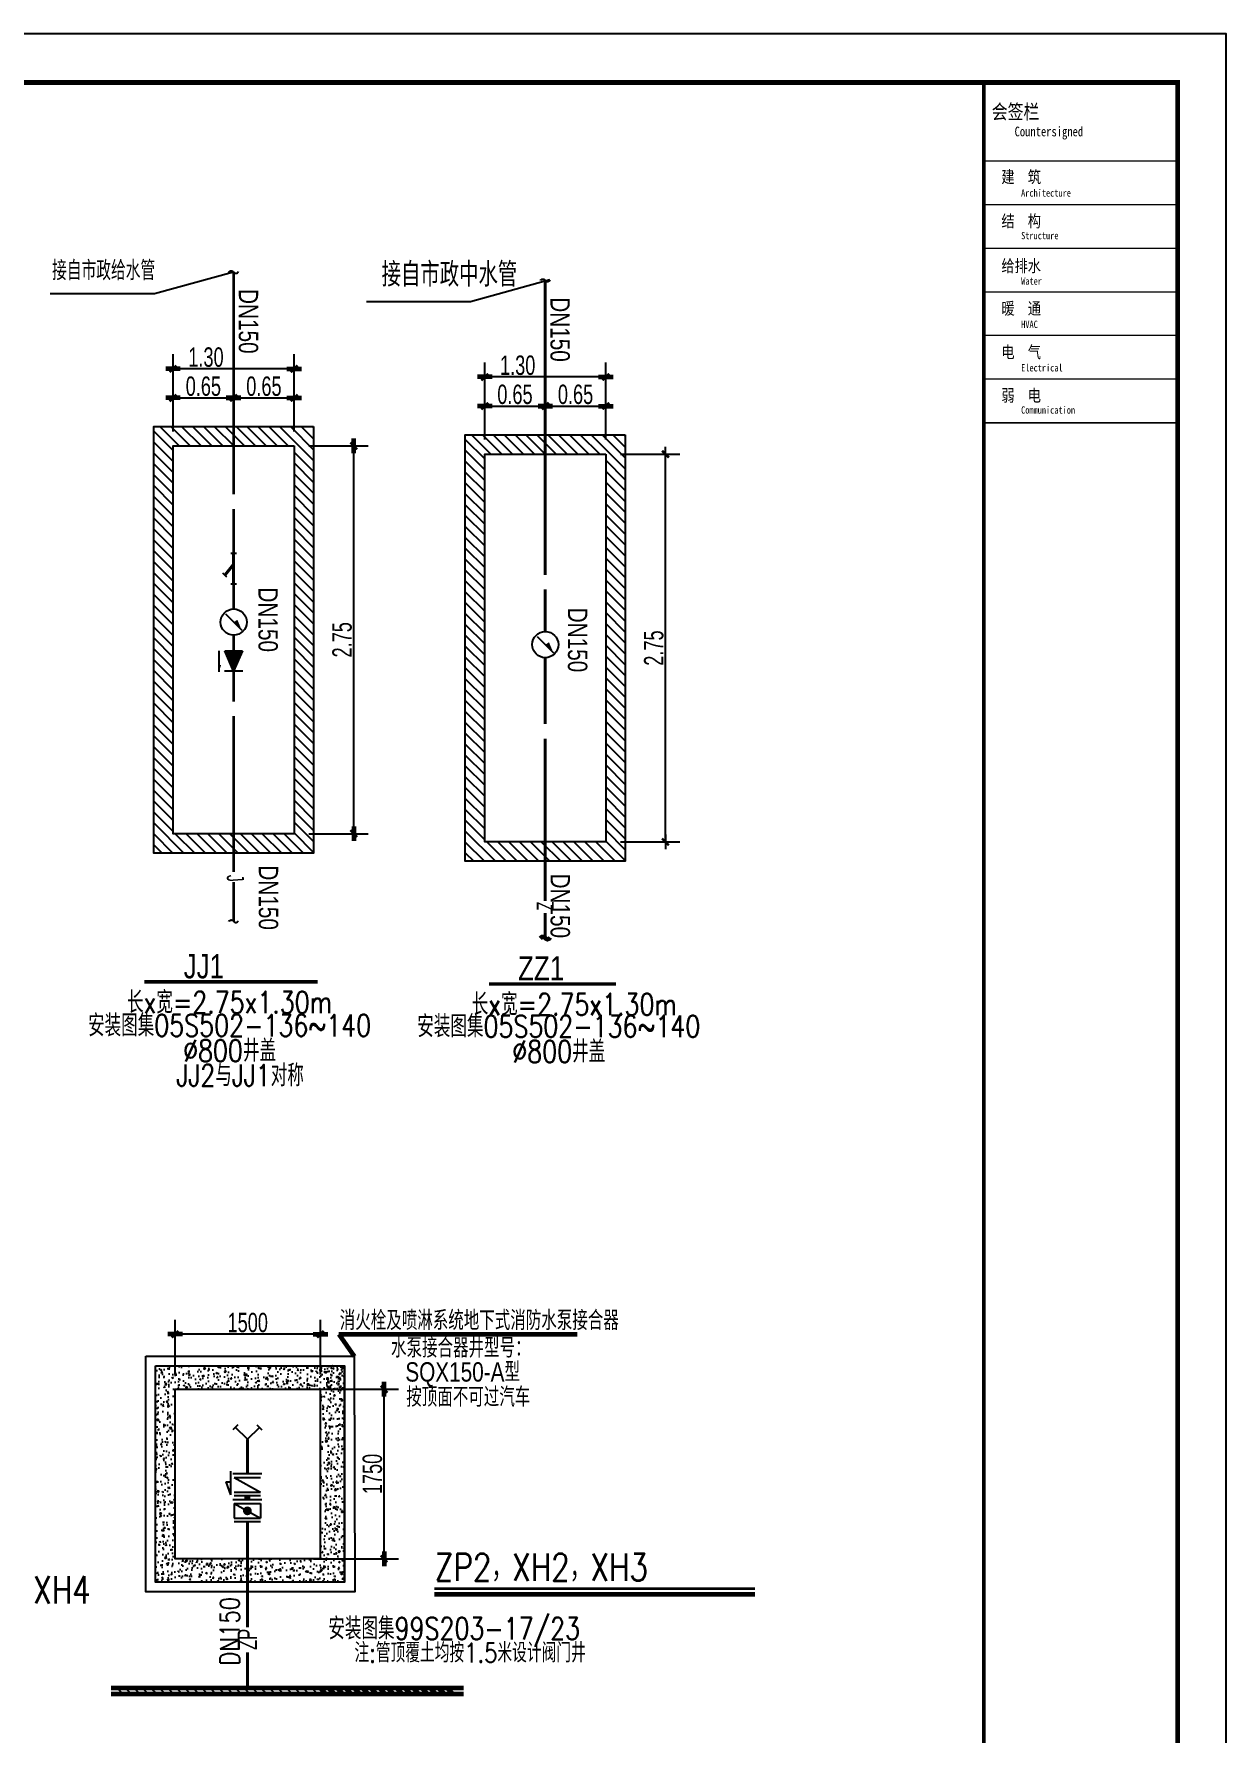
# Model space of a CAD drawing. Extents: x 332286 to 1463507, y -720758 to 86974.
# Drawn here: x 1018802 to 1031105, y -560723 to -543197 of the extents above; entities that cross this region are included whole.
import ezdxf
from ezdxf.enums import TextEntityAlignment as Align

# ---------------------------------------------------------------- set-up
doc = ezdxf.new("R2010")
doc.units = 0
doc.header["$LTSCALE"] = 1000
doc.header["$MEASUREMENT"] = 0
doc.layers.get('0').update_dxf_attribs({"linetype": 'CONTINUOUS'})
doc.layers.get('Defpoints').update_dxf_attribs({"linetype": 'CONTINUOUS'})
for name, color, linetype, lineweight in [('A-ANNO-TTLB', 7, 'CONTINUOUS', 25), ('PUB_TITLE', 4, 'CONTINUOUS', 9), ('高程点', 6, 'CONTINUOUS', 60)]:
    doc.layers.add(name, color=color, linetype=linetype, lineweight=lineweight)
for name, color, linetype in [('PIPE-消防中', 224, 'CONTINUOUS'), ('W-给水50', 42, 'CONTINUOUS'), ('ZXX-消火栓', 6, 'CONTINUOUS'), ('zxxgs', 202, 'CONTINUOUS'), ('zxxgs-xh', 14, 'CONTINUOUS'), ('水-文字-中水', 7, 'CONTINUOUS'), ('水-文字-给水', 7, 'CONTINUOUS'), ('水-管线-中水低', 4, 'CONTINUOUS'), ('水-管线-给水低', 1, 'CONTINUOUS'), ('水-设备-中水', 7, 'CONTINUOUS'), ('水-设备-给水', 7, 'CONTINUOUS'), ('水-阀门-给水', 7, 'CONTINUOUS')]:
    doc.layers.add(name, color=color, linetype=linetype)
doc.layers.add('水-校对ZXX2014.9.28', color=200, linetype='CONTINUOUS', plot=False)
doc.styles.add('_HZDF2', font='romans2.shx', dxfattribs={"width": 0.8, "bigfont": 'HZDF2.shx'})
doc.styles.add('_HZTXT', font='fs.shx', dxfattribs={"width": 0.7, "bigfont": 'hztxt.shx'})
doc.styles.add('_TWT_PIPETEXT', font='ROS', dxfattribs={"width": 0.7, "height": 2.5, "bigfont": 'JD'})
doc.styles.add('LH', font='romans2.shx', dxfattribs={"width": 0.8, "bigfont": 'hzdf2.shx'})
doc.styles.get("Standard").update_dxf_attribs({"font": 'GBENOR', "bigfont": 'GBCBIG'})
doc.styles.add('图框', font='')
doc.styles.get('图框').set_extended_font_data('SimSun')
doc.dimstyles.new('ZXX50', dxfattribs={"dimtxt": 200, "dimasz": 0.5, "dimexe": 150, "dimexo": 150, "dimgap": 20, "dimtad": 1, "dimdec": 0, "dimzin": 0, "dimdsep": 46, "dimtxsty": '_HZTXT', "dimblk": 'W-屋顶水箱间2-_DIMX', "dimcen": 0.09, "dimclrt": 7, "dimadec": 0, "dimazin": 0, "dimtfac": 1, "dimtdec": 0, "dimtix": 1, "dimtmove": 2, "dimatfit": 3, "dimldrblk": 'W-屋顶水箱间2-_DIMX', "dimfxl": 300, "dimtolj": 1, "dimtzin": 0, "dimarcsym": 0})

# ---------------------------------------------------------------- blocks, each defined once
blk = doc.blocks.new('W-屋顶水箱间2-_DIMX')
blk.add_line((-150, 0), (150, 0))
at = {"const_width": 50}
blk.add_lwpolyline([(-70, -70), (70, 70)], dxfattribs=at)
blk = doc.blocks.new('*D128')
at = {"layer": 'Defpoints', "color": 0, "transparency": 16777216}
for p in [(1021487, -547446), (1022102, -547446), (1021487, -551446)]:
    blk.add_point(p, dxfattribs=at)
at = {"layer": '高程点', "color": 0, "lineweight": -2, "transparency": 16777216}
for p, q in [((1021637, -547446), (1022252, -547446)), ((1022102, -551446), (1022102, -547447)), ((1021637, -551446), (1022252, -551446))]:
    blk.add_line(p, q, dxfattribs=at)
at = {"layer": '高程点', "color": 0, "lineweight": -2, "transparency": 16777216, "xscale": 0.5, "yscale": 0.5, "zscale": 0.5}
for p, rotation in [((1022102, -547446), 90), ((1022102, -551446), 270)]:
    blk.add_blockref('W-屋顶水箱间2-_DIMX', p, dxfattribs=dict(at, rotation=rotation))
at = {"layer": '高程点', "color": 7, "transparency": 16777216, "insert": (1021982, -549446), "char_height": 200, "attachment_point": 5, "rotation": 90, "style": '_HZTXT'}
blk.add_mtext('\\A1;2.75', dxfattribs=at)
blk = doc.blocks.new('*D129')
at = {"layer": 'Defpoints', "color": 0, "transparency": 16777216}
for p in [(1021487, -546951), (1020862, -547446), (1021487, -547446)]:
    blk.add_point(p, dxfattribs=at)
at = {"layer": '高程点', "color": 0, "lineweight": -2, "transparency": 16777216}
for p, q in [((1020862, -547296), (1020862, -546801)), ((1021487, -547296), (1021487, -546801)), ((1020863, -546951), (1021487, -546951))]:
    blk.add_line(p, q, dxfattribs=at)
at = {"layer": '高程点', "color": 0, "lineweight": -2, "transparency": 16777216, "xscale": 0.5, "yscale": 0.5, "zscale": 0.5, "rotation": 180}
blk.add_blockref('W-屋顶水箱间2-_DIMX', (1020862, -546951), dxfattribs=at)
at = {"layer": '高程点', "color": 0, "lineweight": -2, "transparency": 16777216, "xscale": 0.5, "yscale": 0.5, "zscale": 0.5}
blk.add_blockref('W-屋顶水箱间2-_DIMX', (1021487, -546951), dxfattribs=at)
at = {"layer": '高程点', "color": 7, "transparency": 16777216, "insert": (1021175, -546831), "char_height": 200, "attachment_point": 5, "style": '_HZTXT'}
blk.add_mtext('\\A1;0.65', dxfattribs=at)
blk = doc.blocks.new('*D130')
at = {"layer": 'Defpoints', "color": 0, "transparency": 16777216}
for p in [(1020237, -546651), (1020237, -547446), (1021487, -547446)]:
    blk.add_point(p, dxfattribs=at)
at = {"layer": '高程点', "color": 0, "lineweight": -2, "transparency": 16777216}
for p, q in [((1020237, -547296), (1020237, -546501)), ((1021487, -546651), (1020238, -546651)), ((1021487, -547296), (1021487, -546501))]:
    blk.add_line(p, q, dxfattribs=at)
at = {"layer": '高程点', "color": 0, "lineweight": -2, "transparency": 16777216, "xscale": 0.5, "yscale": 0.5, "zscale": 0.5, "rotation": 180}
blk.add_blockref('W-屋顶水箱间2-_DIMX', (1020237, -546651), dxfattribs=at)
at = {"layer": '高程点', "color": 0, "lineweight": -2, "transparency": 16777216, "xscale": 0.5, "yscale": 0.5, "zscale": 0.5}
blk.add_blockref('W-屋顶水箱间2-_DIMX', (1021487, -546651), dxfattribs=at)
at = {"layer": '高程点', "color": 7, "transparency": 16777216, "insert": (1020577, -546531), "char_height": 200, "attachment_point": 5, "style": '_HZTXT'}
blk.add_mtext('\\A1;1.30', dxfattribs=at)
blk = doc.blocks.new('*D131')
at = {"layer": 'Defpoints', "color": 0, "transparency": 16777216}
for p in [(1020862, -546951), (1020237, -547446), (1020862, -547446)]:
    blk.add_point(p, dxfattribs=at)
at = {"layer": '高程点', "color": 0, "lineweight": -2, "transparency": 16777216}
for p, q in [((1020237, -547296), (1020237, -546801)), ((1020862, -547296), (1020862, -546801)), ((1020238, -546951), (1020862, -546951))]:
    blk.add_line(p, q, dxfattribs=at)
at = {"layer": '高程点', "color": 0, "lineweight": -2, "transparency": 16777216, "xscale": 0.5, "yscale": 0.5, "zscale": 0.5, "rotation": 180}
blk.add_blockref('W-屋顶水箱间2-_DIMX', (1020237, -546951), dxfattribs=at)
at = {"layer": '高程点', "color": 0, "lineweight": -2, "transparency": 16777216, "xscale": 0.5, "yscale": 0.5, "zscale": 0.5}
blk.add_blockref('W-屋顶水箱间2-_DIMX', (1020862, -546951), dxfattribs=at)
at = {"layer": '高程点', "color": 7, "transparency": 16777216, "insert": (1020550, -546831), "char_height": 200, "attachment_point": 5, "style": '_HZTXT'}
blk.add_mtext('\\A1;0.65', dxfattribs=at)
blk = doc.blocks.new('$TwtSys$00000132')
at = {"elevation": 0}
blk.add_lwpolyline([(7, -101, -0.575183), (0, 0, 0.604745), (-11, 101, 16.924828)], format="xyb", dxfattribs=at)
blk = doc.blocks.new('*D132')
at = {"layer": 'Defpoints', "color": 0, "transparency": 16777216}
for p in [(1024704, -547531), (1025319, -547531), (1024704, -551531)]:
    blk.add_point(p, dxfattribs=at)
at = {"layer": 'W-给水50', "color": 0, "lineweight": -2, "transparency": 16777216}
for p, q in [((1024854, -547531), (1025469, -547531)), ((1025319, -551530), (1025319, -547531)), ((1024854, -551531), (1025469, -551531))]:
    blk.add_line(p, q, dxfattribs=at)
at = {"layer": 'W-给水50', "color": 0, "lineweight": -2, "transparency": 16777216, "xscale": 0.5, "yscale": 0.5, "zscale": 0.5}
for p, rotation in [((1025319, -547531), 90), ((1025319, -551531), 270)]:
    blk.add_blockref('W-屋顶水箱间2-_DIMX', p, dxfattribs=dict(at, rotation=rotation))
at = {"layer": 'W-给水50', "color": 7, "transparency": 16777216, "insert": (1025199, -549531), "char_height": 200, "attachment_point": 5, "rotation": 90, "style": '_HZTXT'}
blk.add_mtext('\\A1;2.75', dxfattribs=at)
blk = doc.blocks.new('*D133')
at = {"layer": 'Defpoints', "color": 0, "transparency": 16777216}
for p in [(1024704, -547035), (1024079, -547531), (1024704, -547531)]:
    blk.add_point(p, dxfattribs=at)
at = {"layer": '高程点', "color": 0, "lineweight": -2, "transparency": 16777216}
for p, q in [((1024079, -547381), (1024079, -546885)), ((1024704, -547381), (1024704, -546885)), ((1024079, -547035), (1024703, -547035))]:
    blk.add_line(p, q, dxfattribs=at)
at = {"layer": '高程点', "color": 0, "lineweight": -2, "transparency": 16777216, "xscale": 0.5, "yscale": 0.5, "zscale": 0.5, "rotation": 180}
blk.add_blockref('W-屋顶水箱间2-_DIMX', (1024079, -547035), dxfattribs=at)
at = {"layer": '高程点', "color": 0, "lineweight": -2, "transparency": 16777216, "xscale": 0.5, "yscale": 0.5, "zscale": 0.5}
blk.add_blockref('W-屋顶水箱间2-_DIMX', (1024704, -547035), dxfattribs=at)
at = {"layer": '高程点', "color": 7, "transparency": 16777216, "insert": (1024391, -546915), "char_height": 200, "attachment_point": 5, "style": '_HZTXT'}
blk.add_mtext('\\A1;0.65', dxfattribs=at)
blk = doc.blocks.new('*D134')
at = {"layer": 'Defpoints', "color": 0, "transparency": 16777216}
for p in [(1023454, -546735), (1023454, -547531), (1024704, -547531)]:
    blk.add_point(p, dxfattribs=at)
at = {"layer": '高程点', "color": 0, "lineweight": -2, "transparency": 16777216}
for p, q in [((1023454, -547381), (1023454, -546585)), ((1024704, -547381), (1024704, -546585)), ((1024703, -546735), (1023454, -546735))]:
    blk.add_line(p, q, dxfattribs=at)
at = {"layer": '高程点', "color": 0, "lineweight": -2, "transparency": 16777216, "xscale": 0.5, "yscale": 0.5, "zscale": 0.5, "rotation": 180}
blk.add_blockref('W-屋顶水箱间2-_DIMX', (1023454, -546735), dxfattribs=at)
at = {"layer": '高程点', "color": 0, "lineweight": -2, "transparency": 16777216, "xscale": 0.5, "yscale": 0.5, "zscale": 0.5}
blk.add_blockref('W-屋顶水箱间2-_DIMX', (1024704, -546735), dxfattribs=at)
at = {"layer": '高程点', "color": 7, "transparency": 16777216, "insert": (1023794, -546615), "char_height": 200, "attachment_point": 5, "style": '_HZTXT'}
blk.add_mtext('\\A1;1.30', dxfattribs=at)
blk = doc.blocks.new('*D135')
at = {"layer": 'Defpoints', "color": 0, "transparency": 16777216}
for p in [(1024079, -547035), (1023454, -547531), (1024079, -547531)]:
    blk.add_point(p, dxfattribs=at)
at = {"layer": '高程点', "color": 0, "lineweight": -2, "transparency": 16777216}
for p, q in [((1023454, -547381), (1023454, -546885)), ((1024079, -547381), (1024079, -546885)), ((1023454, -547035), (1024078, -547035))]:
    blk.add_line(p, q, dxfattribs=at)
at = {"layer": '高程点', "color": 0, "lineweight": -2, "transparency": 16777216, "xscale": 0.5, "yscale": 0.5, "zscale": 0.5, "rotation": 180}
blk.add_blockref('W-屋顶水箱间2-_DIMX', (1023454, -547035), dxfattribs=at)
at = {"layer": '高程点', "color": 0, "lineweight": -2, "transparency": 16777216, "xscale": 0.5, "yscale": 0.5, "zscale": 0.5}
blk.add_blockref('W-屋顶水箱间2-_DIMX', (1024079, -547035), dxfattribs=at)
at = {"layer": '高程点', "color": 7, "transparency": 16777216, "insert": (1023766, -546915), "char_height": 200, "attachment_point": 5, "style": '_HZTXT'}
blk.add_mtext('\\A1;0.65', dxfattribs=at)
blk = doc.blocks.new('*D136')
at = {"layer": 'Defpoints', "color": 0, "transparency": 16777216}
for p in [(1020258, -556610), (1020258, -557176), (1021758, -557176)]:
    blk.add_point(p, dxfattribs=at)
at = {"layer": '高程点', "color": 0, "lineweight": -2, "transparency": 16777216}
for p, q in [((1020258, -557026), (1020258, -556460)), ((1021758, -557026), (1021758, -556460)), ((1021757, -556610), (1020258, -556610))]:
    blk.add_line(p, q, dxfattribs=at)
at = {"layer": '高程点', "color": 0, "lineweight": -2, "transparency": 16777216, "xscale": 0.5, "yscale": 0.5, "zscale": 0.5, "rotation": 180}
blk.add_blockref('W-屋顶水箱间2-_DIMX', (1020258, -556610), dxfattribs=at)
at = {"layer": '高程点', "color": 0, "lineweight": -2, "transparency": 16777216, "xscale": 0.5, "yscale": 0.5, "zscale": 0.5}
blk.add_blockref('W-屋顶水箱间2-_DIMX', (1021758, -556610), dxfattribs=at)
at = {"layer": '高程点', "color": 7, "transparency": 16777216, "insert": (1021008, -556490), "char_height": 200, "attachment_point": 5, "style": '_HZTXT'}
blk.add_mtext('\\A1;1500', dxfattribs=at)
blk = doc.blocks.new('*D137')
at = {"layer": 'Defpoints', "color": 0, "transparency": 16777216}
for p in [(1021536, -557176), (1022415, -557176), (1021536, -558926)]:
    blk.add_point(p, dxfattribs=at)
at = {"layer": '高程点', "color": 0, "lineweight": -2, "transparency": 16777216}
for p, q in [((1021686, -557176), (1022565, -557176)), ((1022415, -558925), (1022415, -557176)), ((1021686, -558926), (1022565, -558926))]:
    blk.add_line(p, q, dxfattribs=at)
at = {"layer": '高程点', "color": 0, "lineweight": -2, "transparency": 16777216, "xscale": 0.5, "yscale": 0.5, "zscale": 0.5}
for p, rotation in [((1022415, -557176), 90), ((1022415, -558926), 270)]:
    blk.add_blockref('W-屋顶水箱间2-_DIMX', p, dxfattribs=dict(at, rotation=rotation))
at = {"layer": '高程点', "color": 7, "transparency": 16777216, "insert": (1022295, -558051), "char_height": 200, "attachment_point": 5, "rotation": 90, "style": '_HZTXT'}
blk.add_mtext('\\A1;1750', dxfattribs=at)
blk = doc.blocks.new('$VALVE$00000656')
for p, q in [((-116, 105), (-116, -105)), ((116, 101), (-116, 0)), ((-116, 0), (116, -102)), ((116, -102), (116, 101)), ((115, -169), (-122, -169))]:
    blk.add_line(p, q)
blk.add_lwpolyline([(116, 0, 203, 0, 0), (-116, 0, 0, 0, 0)], format="xyseb")
for p in [(-116, 0), (116, 0)]:
    blk.add_point(p)
blk.add_solid([(-47, -169), (-47, -144), (-122, -169)])
blk = doc.blocks.new('$VALVE$00000601')
blk.add_line((-93, -93), (93, 93))
blk.add_lwpolyline([(93, 93, 0, 50, 0), (-13, 22, 50, 50, 0)], format="xyseb")
blk.add_circle((0, 0), 150)
for p in [(-150, 0), (150, 0)]:
    blk.add_point(p)
blk = doc.blocks.new('$VALVE$00000501')
for p, q in [((-175, 32), (-175, -32)), ((175, 32), (175, -32)), ((96, -77), (50, -123))]:
    blk.add_line(p, q)
at = {"const_width": 35}
for points in [[(-175, 0), (175, 0)], [(-52, 0), (73, -100)]]:
    blk.add_lwpolyline(points, dxfattribs=at)
for p in [(-175, -2), (175, -2)]:
    blk.add_point(p)
blk = doc.blocks.new('5d7w8ase')
for p, q in [((-40, 574), (0, 574)), ((-40, 574), (0, 574)), ((-40, 574), (0, 574)), ((0.35, 557.76), (-40, 557.76)), ((0, 548.76), (-40, 548.76)), ((0, 539.76), (-40, 539.76)), ((0, 530.76), (-40, 530.76)), ((0, 521.76), (-40, 521.76)), ((0, 512.76), (-40, 512.76)), ((-40, 503.76), (0, 503.76)), ((0, 503.76), (-40, 503.76))]:
    blk.add_line(p, q)
at = {"const_width": 0.8}
blk.add_lwpolyline([(-40, 574), (-40, 0)], dxfattribs=at)
at = {"style": '图框', "width": 0.8}
blk.add_text('会签栏', height=3, dxfattribs=at).set_placement((-38.36, 566.46))
for s, height, p in [('Countersigned', 2, (-26.57, 563.61)), ('建  筑', 2.5, (-32.28, 554.57)), ('Architecture', 1.5, (-27.16, 551.23)), ('结  构', 2.5, (-32.28, 545.45)), ('Structure', 1.5, (-28.44, 542.4)), ('给排水', 2.5, (-32.28, 536.2)), ('Water', 1.5, (-30.14, 533.01)), ('暖  通', 2.5, (-32.28, 527.41)), ('HVAC', 1.5, (-30.57, 524.1)), ('电  气', 2.5, (-32.28, 518.43)), ('Electrical', 1.5, (-28.01, 515.16)), ('弱  电', 2.5, (-32.28, 509.47)), ('Communication', 1.5, (-26.73, 506.45))]:
    blk.add_text(s, height=height, dxfattribs=at).set_placement(p, align=Align.MIDDLE)
for tag, p in [('图名', (-23.33, 179.82)), ('图名', (-23.33, 146.19)), ('版本', (-17.96, 66.33)), ('日期', (-21.63, 57.3)), ('比例', (-17.96, 30.47)), ('专业', (-17.86, 20.95)), ('图号', (-17.23, 3.17))]:
    blk.add_attdef(tag, p, '', height=3.5)

msp = doc.modelspace()

# ---------------------------------------------------------------- hatches: boundary and pattern name
at = {"layer": 'W-给水50'}
h = msp.add_hatch(dxfattribs=at)
h.set_pattern_fill('ANSI31', color=8, scale=50, angle=-90, style=0)
h.set_pattern_definition([(315, (1009622.61, -518582.64), (56.1266, 56.1266), [])])
h.paths.add_polyline_path([(1021487.4, -547446.4), (1021487.4, -551446.4), (1020237.4, -551446.4), (1020237.4, -547446.4)], flags=16)
h.paths.add_polyline_path([(1021687.4, -547246.4), (1021687.4, -551646.4), (1020037.4, -551646.4), (1020037.4, -547246.4)])
h = msp.add_hatch(dxfattribs=at)
h.set_pattern_fill('ANSI31', color=8, scale=50, angle=-90, style=0)
h.set_pattern_definition([(315, (1012838.8, -518667.15), (56.1266, 56.1266), [])])
h.paths.add_polyline_path([(1024703.6, -547530.9), (1024703.6, -551530.9), (1023453.6, -551530.9), (1023453.6, -547530.9)], flags=16)
h.paths.add_polyline_path([(1024903.6, -547330.9), (1024903.6, -551730.9), (1023253.6, -551730.9), (1023253.6, -547330.9)])
at = {"layer": 'ZXX-消火栓'}
h = msp.add_hatch(dxfattribs=at)
h.set_pattern_fill('混凝土', color=8, scale=20, angle=180, style=0)
h.set_pattern_definition([(230, (952846.64, -560291.89), (-143.45204, 12.55043), [15, -165]), (175, (952846.64, -560291.89), (27.75027, -150.43843), [12, -132]), (280.4514, (952834.68, -560290.85), (-115.70188, -137.8879), [12.74804, -140.22842]), (226.1842, (952846.64, -560331.9), (-213.4482, 33.1038), [22.5, -247.5]), (276.6356, (952828.85, -560329.13), (-186.93254, -194.8236), [19.12206, -210.3426]), (171.1842, (952846.64, -560331.9), (-186.9324, -194.8237), [18, -198]), (201, (952826.64, -560321.89), (-119.38141, 80.52378), [15, -165]), (146, (952826.64, -560321.89), (-48.66307, -145.03), [12, -132]), (251.4514, (952816.69, -560315.18), (-168.04453, -64.5061), [12.74804, -140.22842]), (217.5, (952846.636, -560291.89), (-2.43197, -66.57877), [0, -130.4, 0, -134, 0, -132.5]), (187.5, (952846.636, -560291.89), (-52.61391, -78.88234), [0, -76.4, 0, -127.4, 0, -50.5]), (147.5, (952891.236, -560291.89), (-106.764487, 4.510974), [0, -50, 0, -156, 0, -207]), (137.5, (952911.24, -560291.89), (-116.63723, -20.021), [0, -65, 0, -103.6, 0, -147])])
h.paths.add_polyline_path([(1022007.5, -556935.8), (1022007.5, -557175.8), (1020257.5, -557175.8), (1020257.5, -558925.8), (1021757.5, -558925.8), (1021757.5, -559165.8), (1020057.5, -559165.8), (1020057.5, -556935.8)])
h = msp.add_hatch(dxfattribs=at)
h.set_pattern_fill('混凝土', color=8, scale=20, angle=180, style=0)
h.set_pattern_definition([(230, (953596.64, -560291.89), (-143.45204, 12.55043), [15, -165]), (175, (953596.64, -560291.89), (27.75027, -150.43843), [12, -132]), (280.4514, (953584.68, -560290.85), (-115.70188, -137.8879), [12.74804, -140.22842]), (226.1842, (953596.64, -560331.9), (-213.4482, 33.1038), [22.5, -247.5]), (276.6356, (953578.85, -560329.13), (-186.93254, -194.8236), [19.12206, -210.3426]), (171.1842, (953596.64, -560331.9), (-186.9324, -194.8237), [18, -198]), (201, (953576.64, -560321.89), (-119.38141, 80.52378), [15, -165]), (146, (953576.64, -560321.89), (-48.66307, -145.03), [12, -132]), (251.4514, (953566.69, -560315.18), (-168.04453, -64.5061), [12.74804, -140.22842]), (217.5, (953596.636, -560291.89), (-2.43197, -66.57877), [0, -130.4, 0, -134, 0, -132.5]), (187.5, (953596.636, -560291.89), (-52.61391, -78.88234), [0, -76.4, 0, -127.4, 0, -50.5]), (147.5, (953641.236, -560291.89), (-106.764487, 4.510974), [0, -50, 0, -156, 0, -207]), (137.5, (953661.24, -560291.89), (-116.63723, -20.021), [0, -65, 0, -103.6, 0, -147])])
h.paths.add_polyline_path([(1021757.5, -556935.8), (1022007.5, -556935.8), (1022007.5, -559165.8), (1021757.5, -559165.8)])

# ---------------------------------------------------------------- linework, layer by layer
at = {"layer": 'A-ANNO-TTLB'}
msp.add_lwpolyline([(989054.6, -572896.6), (1031104.6, -572896.6), (1031104.6, -543196.6), (989054.6, -543196.6)], close=True, dxfattribs=at)
at = {"layer": 'A-ANNO-TTLB', "const_width": 50}
msp.add_lwpolyline([(990304.6, -572396.6), (1030604.6, -572396.6), (1030604.6, -543696.6), (990304.6, -543696.6)], close=True, dxfattribs=at)
at = {"layer": 'PIPE-消防中', "color": 4, "linetype": 'Continuous', "ltscale": 0.5, "const_width": 30}
for points in [[(1021004.4, -559634.5), (1021004.4, -558540.3)], [(1021004.4, -560259.7), (1021004.4, -559891.8)]]:
    msp.add_lwpolyline(points, dxfattribs=at)
at = {"layer": 'PUB_TITLE'}
for points in [[(1031104.6, -572896.6), (1031104.6, -543196.6), (989054.6, -543196.6), (989054.6, -572896.6)], [(989054.6, -572896.6), (1031104.6, -572896.6), (1031104.6, -543196.6), (989054.6, -543196.6)]]:
    msp.add_lwpolyline(points, close=True, dxfattribs=at)
at = {"layer": 'PUB_TITLE', "const_width": 50}
for points in [[(1030604.6, -572396.6), (1030604.6, -543696.6), (990304.6, -543696.6), (990304.6, -572396.6)], [(990304.6, -572396.6), (1030604.6, -572396.6), (1030604.6, -543696.6), (990304.6, -543696.6)]]:
    msp.add_lwpolyline(points, close=True, dxfattribs=at)
at = {"layer": 'W-给水50'}
for points in [[(1021687.4, -547246.4), (1021687.4, -551646.4), (1020037.4, -551646.4), (1020037.4, -547246.4)], [(1024903.6, -547330.9), (1024903.6, -551730.9), (1023253.6, -551730.9), (1023253.6, -547330.9)], [(1021487.4, -547446.4), (1021487.4, -551446.4), (1020237.4, -551446.4), (1020237.4, -547446.4)], [(1024703.6, -547530.9), (1024703.6, -551530.9), (1023453.6, -551530.9), (1023453.6, -547530.9)]]:
    msp.add_lwpolyline(points, close=True, dxfattribs=at)
at = {"layer": 'ZXX-消火栓'}
for p, q in [((1020907.1, -557543.9), (1020855, -557596.1)), ((1021004.4, -557693.3), (1020881.1, -557570)), ((1021004.4, -557693.3), (1021127.7, -557570)), ((1021101.7, -557543.9), (1021153.8, -557596.1)), ((1020828.9, -558023.4), (1020828.9, -558265.5)), ((1020783.2, -558130.4), (1020828.9, -558130.4)), ((1020783.2, -558130.4), (1020828.9, -558265.5)), ((1021154.4, -558050.3), (1020854.4, -558050.3)), ((1020869.4, -558087.8), (1021139.4, -558237.8)), ((1020869.4, -558087.8), (1021139.4, -558087.8)), ((1021154.4, -558318.9), (1020854.4, -558318.9)), ((1020869.4, -558237.8), (1021139.4, -558237.8)), ((1020869.4, -558271.7), (1021139.4, -558271.7)), ((1020869.4, -558356.4), (1021139.4, -558356.4)), ((1020869.4, -558356.4), (1021139.4, -558506.4)), ((1020869.4, -558356.4), (1020869.4, -558506.4)), ((1021139.4, -558356.4), (1021139.4, -558506.4)), ((1020869.4, -558506.4), (1021139.4, -558506.4)), ((1020869.4, -558540.3), (1021139.4, -558540.3))]:
    msp.add_line(p, q, dxfattribs=at)
for points in [[(1019957.5, -556835.8), (1022107.5, -556835.8), (1022112.8, -559265.8), (1019957.5, -559265.8)], [(1020057.5, -556935.8), (1022007.5, -556935.8), (1022007.5, -559165.8), (1020057.5, -559165.8)]]:
    msp.add_lwpolyline(points, close=True, dxfattribs=at)
msp.add_lwpolyline([(1021757.5, -558925.8), (1020257.5, -558925.8), (1020257.5, -557175.8), (1021757.5, -557175.8)], dxfattribs=at)
for points, const_width in [([(1021004.4, -558050.3), (1021004.4, -557693.3)], 30), ([(1021004.4, -558318.9), (1021004.4, -558271.7)], 60)]:
    msp.add_lwpolyline(points, dxfattribs=dict(at, const_width=const_width))
at = {"layer": 'ZXX-消火栓', "const_width": 45}
for points in [[(1020981.9, -558431.4, -1), (1021026.9, -558431.4, -1)], [(1020989.4, -558431.4, -1), (1021019.4, -558431.4, -1)]]:
    msp.add_lwpolyline(points, format="xyb", close=True, dxfattribs=at)
at = {"layer": 'zxxgs', "color": 2, "ltscale": 0.2}
for p, q in [((1020862.4, -545652.5), (1020044.2, -545878.3)), ((1024126.4, -545733.3, 0), (1023308.3, -545959.1, 0)), ((1020044.2, -545878.3), (1018969, -545878.3)), ((1023308.3, -545959.1, 0), (1022233, -545959.1, 0))]:
    msp.add_line(p, q, dxfattribs=at)
at = {"layer": 'zxxgs'}
for p, q in [((1019722.3, -560321.9), (1019660.1, -560259.7)), ((1019809.6, -560321.9), (1019747.4, -560259.7)), ((1019896.9, -560321.9), (1019834.7, -560259.7)), ((1019984.3, -560321.9), (1019922.1, -560259.7)), ((1020071.6, -560321.9), (1020009.4, -560259.7)), ((1020158.9, -560321.9), (1020096.7, -560259.7)), ((1020246.2, -560321.9), (1020184, -560259.7)), ((1020333.5, -560321.9), (1020271.3, -560259.7)), ((1020420.9, -560321.9), (1020358.7, -560259.7)), ((1020508.2, -560321.9), (1020446, -560259.7)), ((1020595.5, -560321.9), (1020533.3, -560259.7)), ((1020682.8, -560321.9), (1020620.6, -560259.7)), ((1020770.2, -560321.9), (1020707.9, -560259.7)), ((1020857.5, -560321.9), (1020795.3, -560259.7)), ((1020944.8, -560321.9), (1020882.6, -560259.7)), ((1021032.1, -560321.9), (1020969.9, -560259.7)), ((1021119.4, -560321.9), (1021057.2, -560259.7)), ((1021206.8, -560321.9), (1021144.5, -560259.7)), ((1021294.1, -560321.9), (1021231.9, -560259.7)), ((1021381.4, -560321.9), (1021319.2, -560259.7)), ((1021468.7, -560321.9), (1021406.5, -560259.7)), ((1021556, -560321.9), (1021493.8, -560259.7)), ((1021643.4, -560321.9), (1021581.2, -560259.7)), ((1021730.7, -560321.9), (1021668.5, -560259.7))]:
    msp.add_line(p, q, dxfattribs=at)
at = {"layer": '水-校对ZXX2014.9.28', "color": 6}
for p, q in [((1022007.5, -559165.8), (1022007.5, -556935.8)), ((1021757.5, -558925.8), (1021757.5, -557175.8))]:
    msp.add_line(p, q, dxfattribs=at)
at = {"layer": '水-管线-中水低', "linetype": 'Continuous', "ltscale": 0.5, "const_width": 30}
for points in [[(1024078.6, -545737), (1024078.6, -548776.2)], [(1024078.6, -548926.2), (1024078.6, -549360.5)], [(1024078.6, -549630.5), (1024078.6, -550315.1)], [(1024078.6, -550465.1), (1024078.6, -552138.7)], [(1024078.6, -552263.3), (1024078.6, -552521.7)]]:
    msp.add_lwpolyline(points, dxfattribs=at)
at = {"layer": '水-管线-给水低', "linetype": 'Continuous', "ltscale": 0.5, "const_width": 30}
for points in [[(1020862.4, -545652.5), (1020862.4, -547946.1)], [(1020862.4, -548096.1), (1020862.4, -548555.8)], [(1020862.4, -548870.8), (1020862.4, -549128.1)], [(1020862.4, -549398.1), (1020862.4, -549560.7)], [(1020862.4, -549769.2), (1020862.4, -550082.8)], [(1020862.4, -550232.8), (1020862.4, -551842.6)], [(1020862.4, -551945.9), (1020862.4, -552348.8)]]:
    msp.add_lwpolyline(points, dxfattribs=at)
at = {"layer": '高程点'}
for p, q in [((1021949.6, -556610), (1024409.1, -556610)), ((1021949.6, -556610), (1022107.5, -556835.8)), ((1023233.7, -560259.7), (1019598.8, -560259.7)), ((1021818, -560321.9), (1021755.8, -560259.7)), ((1021905.3, -560321.9), (1021843.1, -560259.7)), ((1021992.6, -560321.9), (1021930.4, -560259.7)), ((1022080, -560321.9), (1022017.8, -560259.7)), ((1022167.3, -560321.9), (1022105.1, -560259.7)), ((1022254.6, -560321.9), (1022192.4, -560259.7)), ((1022341.9, -560321.9), (1022279.7, -560259.7)), ((1022429.3, -560321.9), (1022367, -560259.7)), ((1022516.6, -560321.9), (1022454.4, -560259.7)), ((1022603.9, -560321.9), (1022541.7, -560259.7)), ((1022691.2, -560321.9), (1022629, -560259.7)), ((1022778.5, -560321.9), (1022716.3, -560259.7)), ((1022865.9, -560321.9), (1022803.7, -560259.7)), ((1022953.2, -560321.9), (1022891, -560259.7)), ((1023040.5, -560321.9), (1022978.3, -560259.7)), ((1023127.8, -560321.9), (1023065.6, -560259.7)), ((1023233.7, -560321.9), (1019598.8, -560321.9))]:
    msp.add_line(p, q, dxfattribs=at)
for points, const_width in [([(1019939.2, -552974), (1021730.3, -552974)], 35), ([(1023497.1, -552995.2), (1024810, -552995.2)], 35), ([(1022934.3, -559234.9), (1026242.5, -559234.9)], 28)]:
    msp.add_lwpolyline(points, dxfattribs=dict(at, const_width=const_width))
msp.add_lwpolyline([(1022934.3, -559290.9), (1026242.5, -559290.9)], dxfattribs=at)

# ---------------------------------------------------------------- block references
at = {"layer": 'PUB_TITLE', "xscale": 50, "yscale": 50, "zscale": 50}
msp.add_blockref('5d7w8ase', (1030604.6, -572396.6), dxfattribs=at)
at = {"layer": '水-设备-中水', "xscale": 0.5, "yscale": 0.5, "zscale": 0.5, "rotation": 270}
msp.add_blockref('$TwtSys$00000132', (1024078.6, -545737), dxfattribs=at)
at = {"layer": '水-设备-给水', "xscale": 0.5, "yscale": 0.5, "zscale": 0.5, "rotation": 270}
for p in [(1020862.4, -545652.5), (1024078.6, -545737), (1020862.4, -552348.8)]:
    msp.add_blockref('$TwtSys$00000132', p, dxfattribs=at)
at = {"layer": '水-阀门-给水', "yscale": 0.8999999999999999, "zscale": 0.8999999999999999, "rotation": 270}
for name, p, xscale in [('$VALVE$00000501', (1020862.4, -548713.3), 0.8999999999999999), ('$VALVE$00000601', (1020862.4, -549263.1), 0.8999999999999999), ('$VALVE$00000601', (1024078.6, -549495.5), 0.8999999999999999), ('$VALVE$00000656', (1020862.4, -549665), -0.8999999999999999)]:
    msp.add_blockref(name, p, dxfattribs=dict(at, xscale=xscale))
at = {"layer": '高程点', "xscale": 0.5, "yscale": 0.5, "zscale": 0.5, "rotation": 270}
msp.add_blockref('$TwtSys$00000132', (1024078.6, -552521.7), dxfattribs=at)

# ---------------------------------------------------------------- texts
at = {"layer": 'PIPE-消防中', "color": 6, "linetype": 'Continuous', "style": '_TWT_PIPETEXT', "width": 0.64}
msp.add_text('ZP', height=200, rotation=90, dxfattribs=at).set_placement((1021104.4, -559866.8))
at = {"layer": 'zxxgs-xh', "linetype": 'ByBlock', "ltscale": 0.5, "style": '_HZDF2', "width": 0.8}
msp.add_text('接自市政给水管', height=200, rotation=359.99996, dxfattribs=at).set_placement((1018988.7, -545736.1))
at = {"layer": '水-文字-中水', "style": '_TWT_PIPETEXT', "width": 0.64}
msp.add_text('Z', height=175, rotation=90, dxfattribs=at).set_placement((1024166.1, -552238.3))
at = {"layer": '水-文字-给水', "style": '_TWT_PIPETEXT', "width": 0.64}
msp.add_text('J', height=175, rotation=273.95058, dxfattribs=at).set_placement((1020790.3, -551873.1))
at = {"layer": '高程点', "style": '_HZTXT', "width": 0.8}
for s, height, p in [('接自市政中水管', 250, (1022389.4, -545802.3)), ('JJ1', 250, (1020347.2, -552938.5)), ('ZZ1', 250, (1023797.9, -552959.7)), ('消火栓及喷淋系统地下式消防水泵接合器', 200, (1021957.6, -556566.9)), ('水泵接合器井型号：', 200, (1022486.9, -556850.2)), ('SQX150-A型', 200, (1022634.5, -557098.2)), ('按顶面不可过汽车', 200, (1022644, -557357.8))]:
    msp.add_text(s, height=height, dxfattribs=at).set_placement(p)
at = {"layer": '高程点', "width": 0.8}
for s, rotation, style, p in [('DN150', 270, '_HZTXT', (1020915.8, -545827.9)), ('DN150', 270, '_HZTXT', (1024132, -545912.4)), ('DN150', 270, '_HZTXT', (1021118.4, -548906)), ('DN150', 270, '_HZTXT', (1024312.8, -549114.8)), ('DN150', 270, '_HZTXT', (1021122.2, -551772.8)), ('DN150', 270, '_HZTXT', (1024133.7, -551857.3)), ('DN150', 89.99996, '_HZDF2', (1020923.1, -560026.4)), ('注:管顶覆土均按1.5米设计阀门井', 359.99996, '_HZDF2', (1022109, -559994.8))]:
    msp.add_text(s, height=200, rotation=rotation, dxfattribs=dict(at, style=style)).set_placement(p)
at = {"layer": '高程点', "style": '_HZDF2', "width": 0.8}
for s, p in [('长x宽=2.75x1.30m', (1020820.5, -553173.8)), ('长x宽=2.75x1.30m', (1024378.4, -553195)), ('安装图集05S502-136~140', (1020820.5, -553412.8)), ('安装图集05S502-136~140', (1024218.1, -553421.7)), ('%%C800井盖', (1020820.5, -553673.4)), ('%%C800井盖', (1024218.1, -553682.4)), ('JJ2与JJ1对称', (1020929.4, -553928)), ('安装图集99S203-17/23', (1023138.5, -559661.1))]:
    msp.add_text(s, height=225, dxfattribs=at).set_placement(p, align=Align.MIDDLE)
at = {"layer": '高程点', "color": 7, "style": 'LH', "width": 0.8}
for s, p in [('ZP2，XH2，XH3', (1022937.3, -559152.3)), ('ZP1,ZP3，XH1，XH4', (1016504.4, -559386.2))]:
    msp.add_text(s, height=280, dxfattribs=at).set_placement(p)

# ---------------------------------------------------------------- dimensions: what is measured, and where the dimension line sits
at = {"layer": 'W-给水50'}
dim = msp.add_linear_dim(base=(1025318.6, -547530.9), p1=(1024703.6, -551530.9), p2=(1024703.6, -547530.9), angle=270, text='2.75', dimstyle='ZXX50', dxfattribs=at)
dim.commit()
dim.dimension.update_dxf_attribs({"geometry": '*D132', "text_midpoint": (1025198.6, -549530.9)})
at = {"layer": '高程点'}
for base, p1, p2, picture, middle in [((1020237.4, -546650.8), (1021487.4, -547446.4), (1020237.4, -547446.4), '*D130', (1020577.3, -546530.8)), ((1023453.6, -546735.3), (1024703.6, -547530.9), (1023453.6, -547530.9), '*D134', (1023793.5, -546615.3))]:
    dim = msp.add_linear_dim(base=base, p1=p1, p2=p2, text='1.30', dimstyle='ZXX50', dxfattribs=at)
    dim.commit()
    dim.dimension.update_dxf_attribs({"geometry": picture, "text_midpoint": middle, "dimtype": 160})
for base, p1, p2, picture, middle in [((1020862.4, -546950.9), (1020237.4, -547446.4), (1020862.4, -547446.4), '*D131', (1020549.9, -546830.9)), ((1021487.4, -546950.9), (1020862.4, -547446.4), (1021487.4, -547446.4), '*D129', (1021174.9, -546830.9)), ((1024078.6, -547035.4), (1023453.6, -547530.9), (1024078.6, -547530.9), '*D135', (1023766.1, -546915.4)), ((1024703.6, -547035.4), (1024078.6, -547530.9), (1024703.6, -547530.9), '*D133', (1024391.1, -546915.4))]:
    dim = msp.add_linear_dim(base=base, p1=p1, p2=p2, text='0.65', dimstyle='ZXX50', dxfattribs=at)
    dim.commit()
    dim.dimension.update_dxf_attribs({"geometry": picture, "text_midpoint": middle})
dim = msp.add_linear_dim(base=(1022102.4, -547446.4), p1=(1021487.4, -551446.4), p2=(1021487.4, -547446.4), angle=270, text='2.75', dimstyle='ZXX50', dxfattribs=at)
dim.commit()
dim.dimension.update_dxf_attribs({"geometry": '*D128', "text_midpoint": (1021982.4, -549446.4)})
dim = msp.add_linear_dim(base=(1020257.5, -556610), p1=(1021757.5, -557175.8), p2=(1020257.5, -557175.8), dimstyle='ZXX50', dxfattribs=at)
dim.commit()
dim.dimension.update_dxf_attribs({"geometry": '*D136', "text_midpoint": (1021007.5, -556490)})
dim = msp.add_linear_dim(base=(1022415.1, -557175.8), p1=(1021536.4, -558925.8), p2=(1021536.4, -557175.8), angle=90, dimstyle='ZXX50', dxfattribs=at)
dim.commit()
dim.dimension.update_dxf_attribs({"geometry": '*D137', "text_midpoint": (1022295.1, -558050.8)})

doc.saveas('drawing.dxf')
